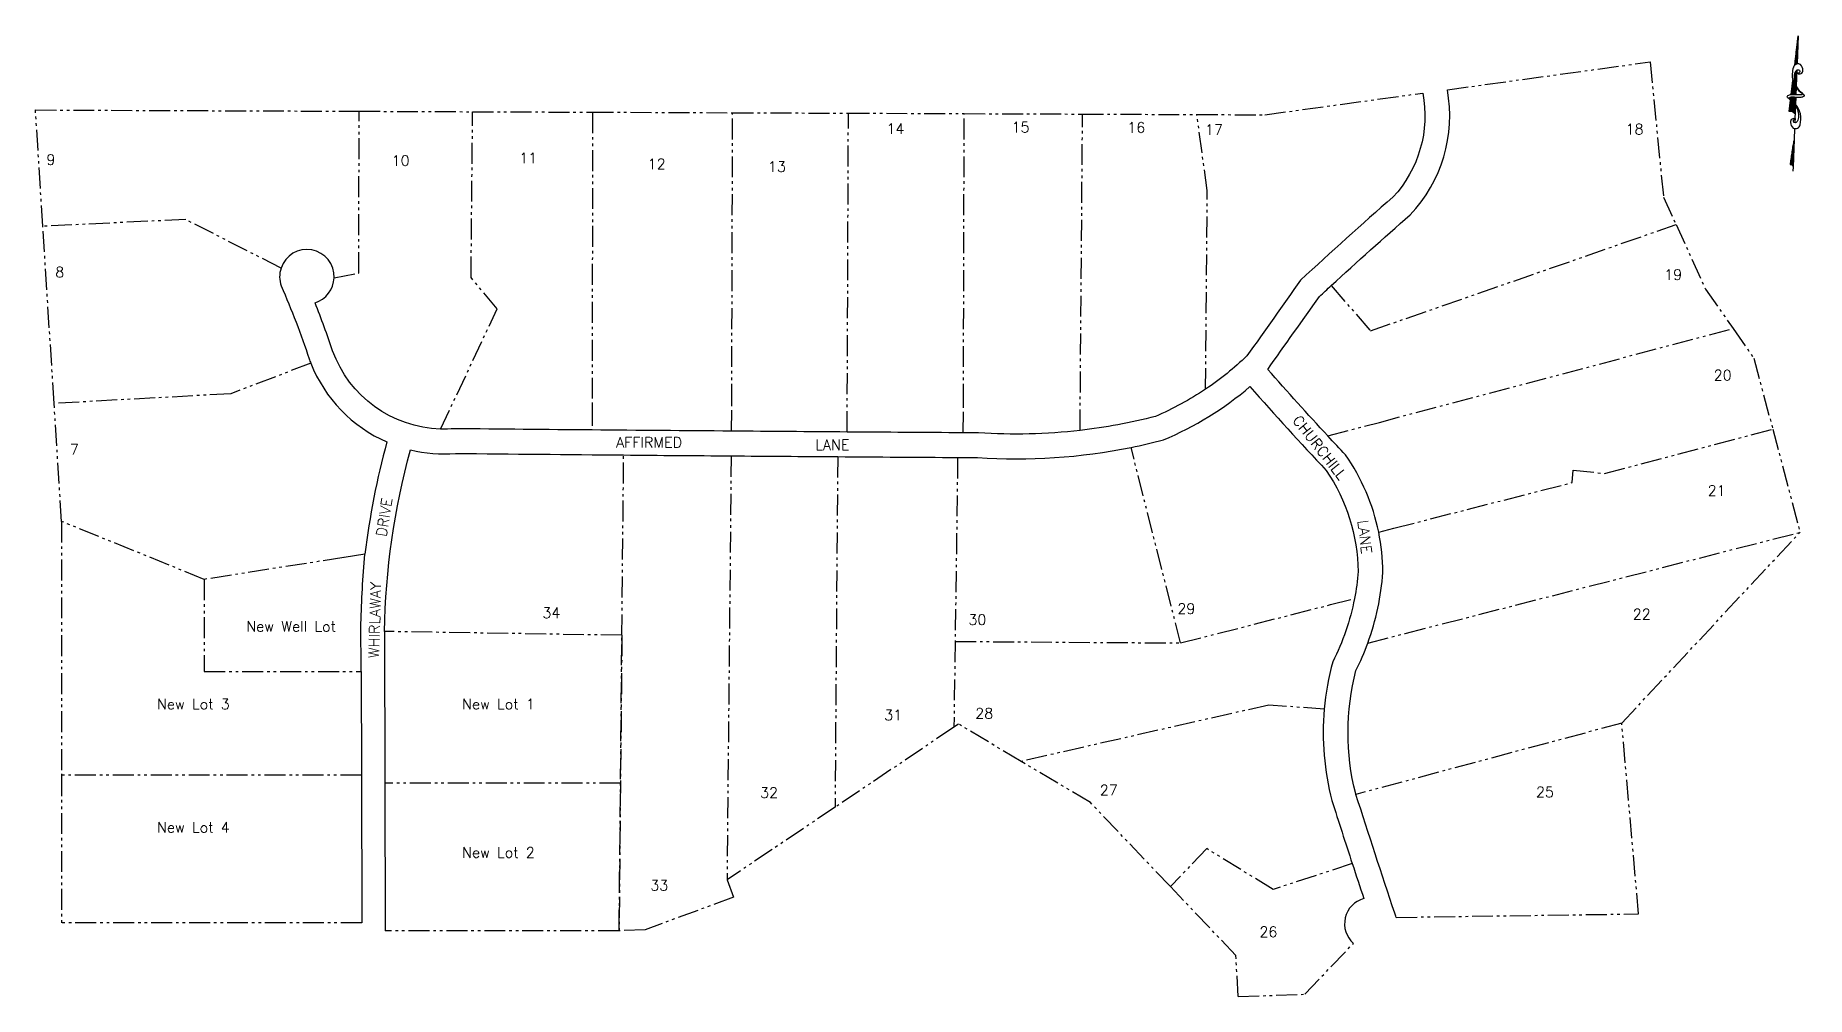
# Model space of a CAD drawing. Extents: x 1298 to 4683, y 2593 to 4430.
import ezdxf

# ---------------------------------------------------------------- set-up
doc = ezdxf.new("R2010")
doc.units = 0
doc.header["$LTSCALE"] = 40
doc.header["$MEASUREMENT"] = 0
doc.linetypes.add('CITY', pattern=[1.8125, 1, -0.1875, 0.125, -0.1875, 0.125, -0.1875])
doc.layers.get('0').update_dxf_attribs({"linetype": 'CONTINUOUS'})
for name, color, linetype in [('PROPERTYLINE', 3, 'CITY'), ('ROAD', 6, 'CONTINUOUS'), ('TEXT-ROAD-LOT', 11, 'CONTINUOUS')]:
    doc.layers.add(name, color=color, linetype=linetype)
doc.styles.add('L70', font='ROMANS', dxfattribs={"height": 69})

# ---------------------------------------------------------------- blocks, each defined once
blk = doc.blocks.new('*X1')
at = {"color": 0}
for p, q in [((1504755.8, -1777159.7), (1504755.8, -1777144.5)), ((1504756, -1777159.6), (1504756, -1777141.9)), ((1504756.2, -1777159.5), (1504756.2, -1777139.4)), ((1504756.4, -1777159.4), (1504756.4, -1777136.8)), ((1504756.6, -1777159.3), (1504756.6, -1777134.2)), ((1504756.8, -1777159.3), (1504756.8, -1777131.7)), ((1504757, -1777159.2), (1504757, -1777129.1)), ((1504754.6, -1777160.7), (1504754.6, -1777159.9)), ((1504754.8, -1777160.5), (1504754.8, -1777157.4)), ((1504755, -1777160.3), (1504755, -1777154.8)), ((1504755.2, -1777160.1), (1504755.2, -1777152.2)), ((1504755.4, -1777160), (1504755.4, -1777149.7)), ((1504755.6, -1777159.8), (1504755.6, -1777147.1)), ((1504752.6, -1777194.6), (1504752.6, -1777185.7)), ((1504752.8, -1777194.6), (1504752.8, -1777183.1)), ((1504753, -1777194.6), (1504753, -1777180.5)), ((1504753.2, -1777194.5), (1504753.2, -1777178.2)), ((1504753.4, -1777194.5), (1504753.4, -1777178.9)), ((1504753.6, -1777194.5), (1504753.6, -1777179.4)), ((1504753.8, -1777194.5), (1504753.8, -1777180)), ((1504754, -1777194.5), (1504754, -1777180.5)), ((1504754.2, -1777194.5), (1504754.2, -1777181)), ((1504754.4, -1777194.5), (1504754.4, -1777181.4)), ((1504754.6, -1777194.5), (1504754.6, -1777181.9)), ((1504754.8, -1777174.9), (1504754.8, -1777172.6)), ((1504754.8, -1777194.5), (1504754.8, -1777182.3)), ((1504755, -1777177), (1504755, -1777170.7)), ((1504755, -1777194.5), (1504755, -1777182.7)), ((1504755.2, -1777178.2), (1504755.2, -1777169.9)), ((1504755.2, -1777194.5), (1504755.2, -1777183)), ((1504755.4, -1777179.1), (1504755.4, -1777169.3)), ((1504755.4, -1777194.4), (1504755.4, -1777183.4)), ((1504755.6, -1777179.9), (1504755.6, -1777168.8)), ((1504755.6, -1777194.4), (1504755.6, -1777183.8)), ((1504755.8, -1777180.6), (1504755.8, -1777168.4)), ((1504755.8, -1777194.4), (1504755.8, -1777184.1)), ((1504756, -1777181.2), (1504756, -1777168.1)), ((1504756, -1777194.4), (1504756, -1777184.4)), ((1504756.2, -1777181.8), (1504756.2, -1777167.7)), ((1504756.2, -1777194.4), (1504756.2, -1777184.7)), ((1504756.4, -1777182.3), (1504756.4, -1777167.4)), ((1504756.4, -1777194.4), (1504756.4, -1777185)), ((1504756.6, -1777182.8), (1504756.6, -1777167.1)), ((1504756.6, -1777194.4), (1504756.6, -1777185.3)), ((1504756.8, -1777183.3), (1504756.8, -1777166.9)), ((1504756.8, -1777194.4), (1504756.8, -1777185.6)), ((1504757, -1777183.7), (1504757, -1777166.6)), ((1504757, -1777194.4), (1504757, -1777185.9)), ((1504751, -1777214.2), (1504751, -1777206.2)), ((1504751.2, -1777214.2), (1504751.2, -1777203.7)), ((1504751.4, -1777214.1), (1504751.4, -1777201.1)), ((1504751.6, -1777200.9), (1504751.6, -1777198.5)), ((1504751.6, -1777214.1), (1504751.6, -1777201)), ((1504751.8, -1777201), (1504751.8, -1777197.8)), ((1504751.8, -1777214.1), (1504751.8, -1777201.2)), ((1504752, -1777194.6), (1504752, -1777193.4)), ((1504752, -1777201.1), (1504752, -1777197.8)), ((1504752, -1777214.1), (1504752, -1777201.3)), ((1504752.2, -1777194.6), (1504752.2, -1777190.8)), ((1504752.2, -1777201.2), (1504752.2, -1777197.8)), ((1504752.2, -1777214.1), (1504752.2, -1777201.5)), ((1504752.4, -1777194.6), (1504752.4, -1777188.2)), ((1504752.4, -1777201.4), (1504752.4, -1777197.8)), ((1504752.4, -1777214.2), (1504752.4, -1777201.6)), ((1504752.6, -1777201.5), (1504752.6, -1777197.7)), ((1504752.6, -1777214.2), (1504752.6, -1777201.8)), ((1504752.8, -1777201.6), (1504752.8, -1777197.7)), ((1504752.8, -1777214.2), (1504752.8, -1777202)), ((1504753, -1777201.8), (1504753, -1777197.7)), ((1504753, -1777214.2), (1504753, -1777202.1)), ((1504753.2, -1777201.9), (1504753.2, -1777197.7)), ((1504753.2, -1777214.3), (1504753.2, -1777202.3)), ((1504753.4, -1777202.1), (1504753.4, -1777197.7)), ((1504753.4, -1777214.3), (1504753.4, -1777202.5)), ((1504753.6, -1777202.2), (1504753.6, -1777197.7)), ((1504753.6, -1777214.4), (1504753.6, -1777202.6)), ((1504753.8, -1777202.4), (1504753.8, -1777197.7)), ((1504753.8, -1777214.4), (1504753.8, -1777202.8)), ((1504754, -1777202.5), (1504754, -1777197.7)), ((1504754, -1777214.5), (1504754, -1777203)), ((1504754.2, -1777202.7), (1504754.2, -1777197.7)), ((1504754.2, -1777214.6), (1504754.2, -1777203.2)), ((1504754.4, -1777202.8), (1504754.4, -1777197.6)), ((1504754.4, -1777214.6), (1504754.4, -1777203.4)), ((1504754.6, -1777203), (1504754.6, -1777197.6)), ((1504754.6, -1777214.7), (1504754.6, -1777203.6)), ((1504754.8, -1777203.1), (1504754.8, -1777197.6)), ((1504754.8, -1777214.8), (1504754.8, -1777203.8)), ((1504755, -1777203.3), (1504755, -1777197.6)), ((1504755, -1777214.9), (1504755, -1777204)), ((1504755.2, -1777203.5), (1504755.2, -1777197.6)), ((1504755.2, -1777215), (1504755.2, -1777204.3)), ((1504755.4, -1777203.7), (1504755.4, -1777197.6)), ((1504755.4, -1777215.2), (1504755.4, -1777204.5)), ((1504755.6, -1777203.8), (1504755.6, -1777197.6)), ((1504755.6, -1777215.3), (1504755.6, -1777204.7)), ((1504755.8, -1777204), (1504755.8, -1777197.6)), ((1504755.8, -1777215.4), (1504755.8, -1777204.9)), ((1504756, -1777204.2), (1504756, -1777197.6)), ((1504756, -1777215.6), (1504756, -1777205.2)), ((1504756.2, -1777204.4), (1504756.2, -1777197.6)), ((1504756.2, -1777215.7), (1504756.2, -1777205.4)), ((1504756.4, -1777204.6), (1504756.4, -1777197.6)), ((1504756.4, -1777215.9), (1504756.4, -1777205.7)), ((1504756.6, -1777204.8), (1504756.6, -1777197.6)), ((1504756.6, -1777216.1), (1504756.6, -1777206)), ((1504756.8, -1777205), (1504756.8, -1777197.6)), ((1504756.8, -1777216.3), (1504756.8, -1777206.2)), ((1504757, -1777205.2), (1504757, -1777197.6)), ((1504750.4, -1777214.3), (1504750.4, -1777214)), ((1504750.6, -1777214.2), (1504750.6, -1777211.4)), ((1504750.8, -1777214.2), (1504750.8, -1777208.8)), ((1504757, -1777216.5), (1504757, -1777206.5)), ((1504754.8, -1777275.1), (1504754.8, -1777266.5)), ((1504755, -1777275.1), (1504755, -1777264.8)), ((1504755.2, -1777275.2), (1504755.2, -1777263.1)), ((1504755.4, -1777275.2), (1504755.4, -1777261.4)), ((1504755.6, -1777275.3), (1504755.6, -1777259.7)), ((1504755.8, -1777275.4), (1504755.8, -1777258)), ((1504756, -1777275.5), (1504756, -1777256.3)), ((1504756.2, -1777275.7), (1504756.2, -1777254.5)), ((1504756.4, -1777275.8), (1504756.4, -1777252.8)), ((1504756.6, -1777276.1), (1504756.6, -1777251.1)), ((1504756.8, -1777276.3), (1504756.8, -1777249.4)), ((1504757, -1777276.7), (1504757, -1777247.7)), ((1504753.8, -1777275.3), (1504753.8, -1777275.1)), ((1504754, -1777275.2), (1504754, -1777273.4)), ((1504754.2, -1777275.2), (1504754.2, -1777271.7)), ((1504754.4, -1777275.1), (1504754.4, -1777270)), ((1504754.6, -1777275.1), (1504754.6, -1777268.3))]:
    blk.add_line(p, q, dxfattribs=at)
blk = doc.blocks.new('ARROW')
for p, q in [((0.07, 0), (0, 0)), ((0.527, 0), (0.07, 0)), ((0.707, 0), (0.527, 0)), ((0.862, 0), (0.802, 0)), ((1.093, 0), (0.869, 0)), ((1.225, 0), (1.113, 0)), ((1.113, 0), (1.113, 0)), ((1.391, 0), (1.272, 0)), ((1.676, 0), (1.42, 0)), ((2.25, 0), (1.781, 0))]:
    blk.add_line(p, q)
at = {"flags": 128}
for points in [[(0.527, 0), (0.106, 0.049, -0.517951), (0.07, 0, 1.568037)], [(1.093, 0, -0.158299), (0.894, -0.058, -0.184989), (0.809, -0.024, -1.655329), (0.861, -0.014, 0.682449), (0.806, 0.073, 0.196333), (0.713, 0.021, 0.490315), (0.771, -0.089, 0.252221), (1.113, 0)], [(0.949, 0, 0.290534), (0.985, 0.098), (1.178, 0.083)], [(1.178, 0.083, -0.089107), (1.093, 0, -0.184989)], [(1.113, 0, 0.072117), (1.18, 0.083)], [(1.19, 0.101, -0.015929), (1.178, 0.083, -0.184989)], [(1.18, 0.083, 0.013832), (1.19, 0.101)], [(1.19, 0.101), (1.21, 0.129, -0.526861), (1.251, 0.131, -0.155933), (1.269, 0.077, -0.017182)], [(1.223, 0.08, 0.002212), (1.222, 0.096, 0.56403), (1.19, 0.101)], [(1.225, 0, -0.007224), (1.226, 0.023, 0.007644), (1.223, 0.08, 0.56403)], [(1.272, 0, -0.007049), (1.273, -0.054, 0.004549), (1.275, -0.099, 0.55783), (1.294, -0.107), (1.279, -0.133, -0.312231), (1.253, -0.139, -0.232722), (1.229, -0.083, -0.025482), (1.225, 0, 0.007644)], [(1.269, 0.077, -0.010132), (1.272, 0, 0.004549)], [(1.391, 0, 0.098134), (1.294, -0.107)], [(1.294, -0.107, -0.123801), (1.42, 0, -0.168934)], [(1.506, 0.058, 0.087215), (1.391, 0)], [(1.42, 0, -0.135562), (1.598, 0.034, -0.168934), (1.676, 0, -1.655329)], [(1.758, 0.038, 0.129594), (1.723, 0.057, 0.148347), (1.506, 0.058)], [(1.676, 0, -0.015568), (1.681, -0.006, -1.655329), (1.628, -0.013, 0.682449), (1.679, -0.102, 0.196333), (1.774, -0.056, 0.185103), (1.781, 0, 0.34486)], [(1.781, 0, 0.144965), (1.758, 0.038, 0.34486)]]:
    blk.add_lwpolyline(points, format="xyb", dxfattribs=at)
for points in [[(1.18, 0.083), (1.223, 0.08)], [(1.269, 0.076), (1.506, 0.058)], [(1.506, 0.058), (1.506, 0.058)], [(1.758, 0.038), (2.25, 0)]]:
    blk.add_lwpolyline(points, dxfattribs=at)
at = {"xscale": 0.0144230769227325, "yscale": 0.0144230769227325, "zscale": 0.0144230769227325, "rotation": 270}
blk.add_blockref('*X1', (25633.884, 21703.229), dxfattribs=at)

msp = doc.modelspace()

# ---------------------------------------------------------------- linework, layer by layer
at = {"layer": 'PROPERTYLINE'}
for p, q in [((1916.5, 3976), (1916.9, 4285.2)), ((2130.9, 3967.4), (2133.8, 4284.3)), ((2363.1, 4283.4), (2362.2, 3723.9)), ((2629, 3723.9), (2630.7, 4282.4)), ((2849.6, 3672.1), (2852, 4281.5)), ((3071.8, 3723.9), (3073.3, 4280.7)), ((3294.7, 3675.1), (3299.4, 4279.8)), ((3537.7, 4133.7), (3517.8, 4278.9)), ((3534.7, 3754.1), (3537.7, 4133.7)), ((1585.5, 4078.3), (1312.5, 4065.3)), ((1767.7, 3985.3), (1585.5, 4078.3)), ((3849.7, 3865.5), (4433.6, 4068.5)), ((1869.2, 3967), (1916.5, 3976)), ((2180.8, 3907.3), (2130.9, 3967.4)), ((3774.8, 3952), (3849.7, 3865.5)), ((2072.7, 3677.8), (2180.8, 3907.3)), ((3866.7, 3690.6), (4542.8, 3869.8)), ((1824.6, 3803.7), (1671.8, 3745.1)), ((1671.8, 3745.1), (1334.1, 3726.8)), ((2362.2, 3723.9), (2362.1, 3676)), ((2628.9, 3673.8), (2629, 3723.9)), ((3071.6, 3670.7), (3071.8, 3723.9)), ((3768.3, 3664.5), (3866.7, 3690.6)), ((4296.9, 3592.9), (4618.4, 3677.5)), ((2419.2, 3283.6), (2422.5, 3628.2)), ((2627.9, 3626.5), (2620, 2816.1)), ((2831.5, 3625), (2826.4, 2954.8)), ((3060.8, 3623.5), (3056, 3271.9)), ((3486.9, 3268.9), (3392.1, 3642.7)), ((4234.9, 3575.3), (4237, 3599.5)), ((4237, 3599.5), (4296.9, 3592.9)), ((3894.3, 3488.2), (4234.9, 3575.3)), ((1621.1, 3390.5), (1348.4, 3501.1)), ((1621.1, 3390.5), (1348.4, 3501.1)), ((1348.4, 3501.1), (1348.4, 3016.3)), ((3865.4, 3480.8), (3894.3, 3488.2)), ((3916.3, 3287.3), (4670.6, 3480.5)), ((4329.9, 3115.6), (4670.6, 3480.5)), ((1887.9, 3432.3), (1621.1, 3390.5)), ((1887.9, 3432.3), (1621.1, 3390.5)), ((1928.1, 3438.6), (1887.9, 3432.3)), ((1928.1, 3438.6), (1887.9, 3432.3)), ((1621.1, 3390.5), (1621.1, 3214.5)), ((3773.5, 3342.2), (3819.1, 3353.8)), ((3486.9, 3268.9), (3773.5, 3342.2)), ((2419.2, 3283.6), (1965.4, 3290.9)), ((2419.2, 3283.6), (1965.4, 3290.9)), ((2413.8, 2718.8), (2419.2, 3283.6)), ((2419.2, 3283.6), (2416.5, 3001.2)), ((3844.5, 3268.8), (3916.3, 3287.3)), ((3056, 3271.9), (3053.7, 3107.7)), ((3056, 3271.9), (3486.9, 3268.9)), ((1621.1, 3214.5), (1920.8, 3214.5)), ((3655.6, 3150.3), (3182.2, 3042.6)), ((3761.4, 3142.3), (3655.6, 3150.3)), ((4329.9, 3115.6), (3821.9, 2979.4)), ((4362.2, 2751.1), (4329.9, 3115.6)), ((3053.7, 3107.7), (2826.4, 2954.8)), ((3062.6, 3113.7), (3053.7, 3107.7)), ((3182.2, 3042.6), (3062.6, 3113.7)), ((1921.3, 3016.3), (1348.4, 3016.3)), ((1348.4, 3016.3), (1348.4, 2733.9)), ((3314.5, 2963.9), (3182.2, 3042.6)), ((2416.5, 3001.2), (1966.2, 3001.2)), ((2416.5, 3001.2), (2413.8, 2718.8)), ((2826.4, 2954.8), (2620, 2816.1)), ((3467.3, 2803.3), (3314.5, 2963.9)), ((3536.9, 2875.8), (3467.3, 2803.3)), ((3664, 2797.8), (3536.9, 2875.8)), ((3814.9, 2847.2), (3664, 2797.8)), ((2620, 2816.1), (2632.2, 2782.9)), ((2632.2, 2782.9), (2463.5, 2720.9)), ((3592.4, 2671.7), (3467.3, 2803.3)), ((3898.8, 2744.5), (4362.2, 2751.1)), ((1922.1, 2733.9), (1348.4, 2733.9)), ((2413.8, 2718.8), (1967, 2718.8)), ((2463.5, 2720.9), (2413.8, 2718.8)), ((3724.1, 2597.5), (3817, 2694.8)), ((3597, 2593), (3592.4, 2671.7)), ((3597, 2593), (3724.1, 2597.5))]:
    msp.add_line(p, q, dxfattribs=at)
for points in [[(3996.6, 4326.3), (4384.3, 4379.5)], [(4384.3, 4379.5), (4409.6, 4121.1), (4433.6, 4068.5)], [(3517.8, 4278.9), (3647.9, 4278.4), (3949.6, 4319.9)], [(1312.5, 4065.3), (1298.4, 4287.6), (1916.9, 4285.2)], [(1916.9, 4285.2), (2133.8, 4284.3)], [(2133.8, 4284.3), (2363.1, 4283.4)], [(2363.1, 4283.4), (2630.7, 4282.4)], [(2630.7, 4282.4), (2852, 4281.5)], [(2852, 4281.5), (3073.3, 4280.7)], [(3073.3, 4280.7), (3299.4, 4279.8)], [(3299.4, 4279.8), (3517.8, 4278.9)], [(1334.1, 3726.8), (1312.5, 4065.3)], [(4433.6, 4068.5), (4489.9, 3945.3), (4542.8, 3869.8)], [(4542.8, 3869.8), (4582.4, 3813.1), (4618.4, 3677.5)], [(1348.4, 3501.1), (1334.1, 3726.8)], [(4618.4, 3677.5), (4670.6, 3480.5)]]:
    msp.add_lwpolyline(points, dxfattribs=at)
at = {"layer": 'ROAD'}
for p, q in [((1965.4, 3290.9), (1966.2, 3001.2)), ((1920.8, 3214.5), (1921.3, 3016.3)), ((1921.3, 3016.3), (1922.1, 2733.9)), ((1966.2, 3001.2), (1967, 2718.8))]:
    msp.add_line(p, q, dxfattribs=at)
for points in [[(3949.6, 4319.9, -0.239443), (3892.7, 4121.1, 0.008242), (3716.2, 3962.3, -0.000672), (3613.6, 3817.6, -0.043367), (3534.7, 3754.1)], [(3774.8, 3952, -0.007071), (3925.6, 4087, 0.239475), (3996.6, 4326.3)], [(1869.2, 3967, 0.866364), (1767.7, 3985.3)], [(1767.7, 3985.3, 0.167165), (1768, 3951.4, -0.022393), (1821.6, 3811.8, 0.007833), (1824.6, 3803.7)], [(2072.7, 3677.8, -0.307404), (1866.3, 3827.2, 0.016771), (1832.7, 3919.1, 0.318315), (1869.2, 3967)], [(3768.3, 3664.5, -0.006079), (3653.3, 3791.8, 0.000645), (3752, 3931, -0.001083), (3774.8, 3952)], [(1824.6, 3803.7, 0.198638), (1970.2, 3653.1, 0.037826), (1928.1, 3438.6)], [(3392.1, 3642.7, 0.014301), (3453.9, 3657, 0.077293), (3619.3, 3758.9, 0.007629), (3765.1, 3598.6, -0.147149), (3826.2, 3405.5, -0.028044), (3819.1, 3353.8)], [(3534.7, 3754.1, -0.046856), (3438.6, 3701.9, -0.034522), (3294.7, 3675.1)], [(2362.1, 3676, -0.000298), (2099.3, 3678.5, -0.029423), (2072.7, 3677.8)], [(2628.9, 3673.8, -0.000302), (2362.1, 3676)], [(2849.6, 3672.1, -0.00025), (2628.9, 3673.8)], [(3071.6, 3670.7, -0.000251), (2849.6, 3672.1)], [(3294.7, 3675.1, -0.045889), (3100.3, 3670.6, -0.000032), (3071.6, 3670.7)], [(3865.4, 3480.8, 0.101682), (3802, 3628.3, -0.001751), (3768.3, 3664.5)], [(1965.4, 3290.9, -0.062874), (2015.1, 3638, 0.079113), (2101.1, 3631.2, 0.000364), (2422.5, 3628.2)], [(2422.5, 3628.2, 0.000233), (2627.9, 3626.5)], [(2627.9, 3626.5, 0.000231), (2831.5, 3625)], [(2831.5, 3625, 0.00026), (3060.8, 3623.5)], [(3060.8, 3623.5, 0.000043), (3098.6, 3623.3, 0.066624), (3392.1, 3642.7)], [(3844.5, 3268.8, 0.06771), (3873.6, 3403.9, 0.048599), (3865.4, 3480.8)], [(1920.8, 3214.5), (1920.5, 3306, -0.016505), (1928.1, 3438.6)], [(3819.1, 3353.8, -0.069096), (3777.5, 3232.9, 0.044619), (3761.4, 3142.3)], [(3821.9, 2979.4, -0.000017), (3821.5, 2980.7, -0.127369), (3822, 3216, 0.028045), (3844.5, 3268.8)], [(3761.4, 3142.3, 0.08543), (3776, 2967.6, 0.00187), (3814.9, 2847.2)], [(3898.8, 2744.5, 0.040735), (3896.1, 2752.2, -0.002896), (3821.9, 2979.4)], [(3814.9, 2847.2, 0.001039), (3836.9, 2780.4, 0.594126), (3817, 2694.8)]]:
    msp.add_lwpolyline(points, format="xyb", dxfattribs=at)

# ---------------------------------------------------------------- block references
at = {"xscale": 115, "yscale": 115, "zscale": 115, "rotation": 87.80304606887026}
msp.add_blockref('ARROW', (4657, 4170.9), dxfattribs=at)

# ---------------------------------------------------------------- texts
at = {"layer": 'TEXT-ROAD-LOT', "style": 'L70'}
for s, p in [('15', (3163.8, 4244.8)), ('14', (2924.7, 4242)), ('16', (3384.9, 4244.2)), ('17', (3533.5, 4240)), ('18', (4337.3, 4241)), ('9', (1319.5, 4182.7)), ('10', (1979.2, 4180.9)), ('11', (2223.1, 4185.8)), ('12', (2468.5, 4174.4)), ('13', (2698.3, 4169.3)), ('8', (1336.3, 3967.8)), ('19', (4411, 3962.9)), ('20', (4505.6, 3770.7)), ('AFFIRMED', (2408.1, 3642.5)), ('LANE', (2788.8, 3637.7)), ('7', (1364.2, 3629.2)), ('21', (4494.1, 3550.2)), ('34', (2267.2, 3316.4)), ('30', (3081.3, 3303.5)), ('29', (3480.6, 3324.5)), ('22', (4351, 3314)), ('New Well Lot', (1701.4, 3290.8)), ('New Lot 3', (1530.8, 3142.1)), ('New Lot 1', (2113.8, 3142.1)), ('31', (2920.4, 3121.3)), ('28', (3094.4, 3124.4)), ('32', (2683.2, 2972.7)), ('27', (3332.4, 2977.7)), ('25', (4165.9, 2974.1)), ('New Lot 4', (1530.8, 2906.5)), ('New Lot 2', (2113.8, 2858.5)), ('33', (2473.5, 2795.6)), ('26', (3637.5, 2706.9))]:
    msp.add_text(s, height=20, dxfattribs=at).set_placement(p)
for s, rotation, p in [('CHURCHILL', 308.3173, (3699.4, 3694)), ('DRIVE', 81.2188, (1969, 3470.9)), ('LANE', 276.9068, (3825.1, 3502.8)), ('WHIRLAWAY', 88.3407, (1954.7, 3239.5))]:
    msp.add_text(s, height=20, rotation=rotation, dxfattribs=at).set_placement(p)

doc.saveas('drawing.dxf')
